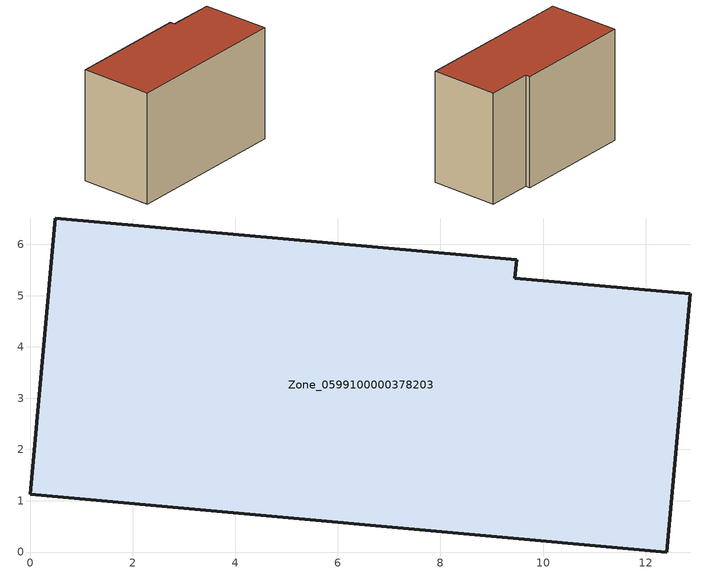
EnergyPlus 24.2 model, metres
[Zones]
Zone_0599100000378203
 floor ground (C_G): 0,1.12 0.49,6.51 9.48,5.7 9.45,5.34 12.87,5.03 12.41,0 z0
 wall outside (C_F): 9.45,5.34 9.48,5.7 0.49,6.51 0,1.12 12.41,0 12.87,5.03 9.45,5.34 z0:8.38
 roof outside (C_R): 12.41,0 12.87,5.03 9.45,5.34 9.48,5.7 0.49,6.51 0,1.12 z8.38
[BUILDING]
Pand.0599100000378203: North Axis=0; Terrain=City; Loads Convergence Tolerance Value=0.04; Temperature Convergence Tolerance Value=0.4; Solar Distribution=FullExterior; Maximum Number of Warmup Days=25; Minimum Number of Warmup Days=1
[Site:Location]
Rotterdam.The.Hague.AP_ZH_NLD Design_Conditions: Latitude=51.96; Longitude=4.45; Time Zone=1; Elevation=-4.5
[SITE:GROUNDTEMPERATURE:BUILDINGSURFACE]
18, 18, 18, 18, 18, 18, 18, 18, 18, 18, 18, 18
[MATERIAL] Thermal Absorptance=0.9; Solar Absorptance=0.7; Visible Absorptance=0.7
Name | Roughness | Thickness | Conductivity | Density | Specific Heat
G.TI.1992-2005 | MediumSmooth | 0.15 | 0.06 | 540 | 1210
F.TI.1992-2005 | Rough | 0.3 | 0.12 | 1920 | 840
R.TI.1992-2005 | MediumRough | 0.2 | 0.08 | 1500 | 1000
[CONSTRUCTION]
C_G: G.TI.1992-2005
C_F: F.TI.1992-2005
C_R: R.TI.1992-2005
[ZONE]
Zone_0599100000378203: Type=1; Multiplier=1; Ceiling Height=Autocalculate; Volume=Autocalculate; Floor Area=autocalculate; Part of Total Floor Area=Yes
[ZONEINFILTRATION:DESIGNFLOWRATE]
Infil_Zone_0599100000378203: Zone or ZoneList or Space or SpaceList=Zone_0599100000378203; Schedule=AlwaysOn; Design Flow Rate Calculation Method=Flow/Area; Flow Rate per Floor Area=0.0015; Constant Term Coefficient=1; Temperature Term Coefficient=0; Velocity Term Coefficient=0; Velocity Squared Term Coefficient=0
[HVACTEMPLATE:ZONE:IDEALLOADSAIRSYSTEM]
Zone_0599100000378203: Maximum Heating Supply Air Temperature=50; Minimum Cooling Supply Air Temperature=13; Maximum Heating Supply Air Humidity Ratio=0.0156; Minimum Cooling Supply Air Humidity Ratio=0.0077; Heating Limit=NoLimit; Cooling Limit=NoLimit; Dehumidification Control Type=ConstantSensibleHeatRatio; Cooling Sensible Heat Ratio=0.7; Dehumidification Setpoint=60; Humidification Control Type=None; Humidification Setpoint=30; Outdoor Air Method=None; Outdoor Air Flow Rate per Person=0.00944; Outdoor Air Flow Rate per Zone Floor Area=0; Outdoor Air Flow Rate per Zone=0; Demand Controlled Ventilation Type=None; Outdoor Air Economizer Type=NoEconomizer; Heat Recovery Type=None; Sensible Heat Recovery Effectiveness=0.7; Latent Heat Recovery Effectiveness=0.65
[ZONECONTROL:THERMOSTAT]
ThermostatControl_Zone_0599100000378203: Zone or ZoneList=Zone_0599100000378203; Control Type Schedule=DualSetpointControlType; Control 1=Thermostat_Zone_0599100000378203; Temperature Difference Between Cutout And Setpoint=0
[THERMOSTATSETPOINT:DUALSETPOINT]
Thermostat_Zone_0599100000378203: Heating Setpoint Temperature Schedule=HeatingSetpoint_Zone_0599100000378203; Cooling Setpoint Temperature Schedule=CoolingSetpoint_Zone_0599100000378203
[SCHEDULE:COMPACT]
HeatingSetpoint_Zone_0599100000378203: Through: 12/31, For: AllDays, Until: 24:00, 21
CoolingSetpoint_Zone_0599100000378203: Through: 12/31, For: AllDays, Until: 24:00, 24
DualSetpointControlType: Through: 12/31, For: AllDays, Until: 24:00, 4
AlwaysOn: Through: 12/31, For: AllDays, Until: 24:00, 1
